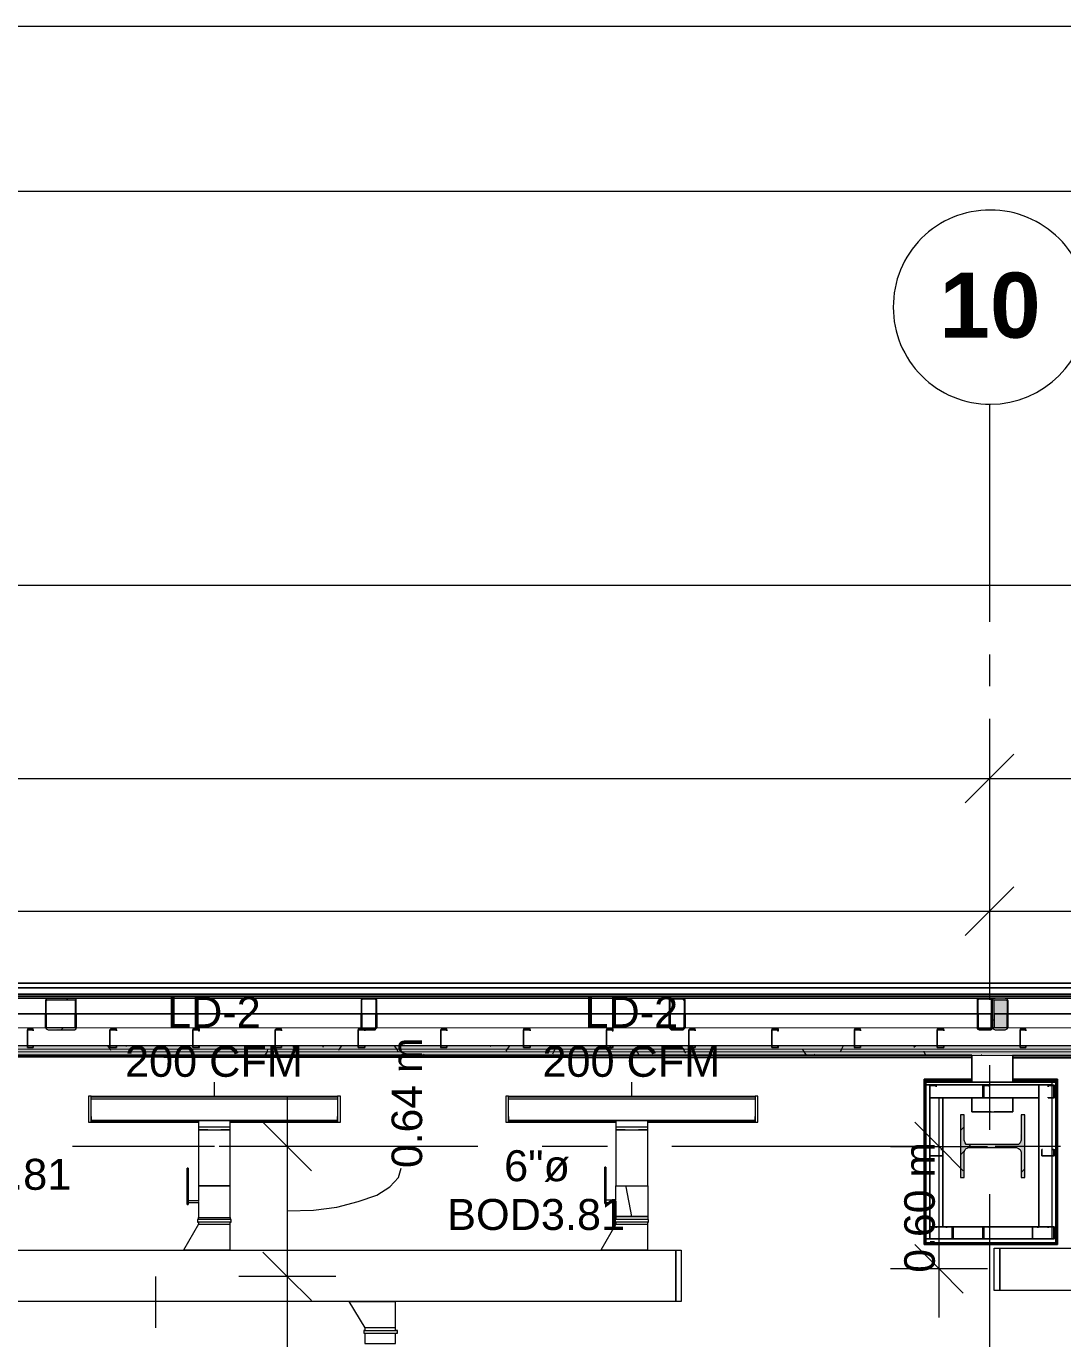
# Model space of a CAD drawing. Header units: metres. Extents: x -2 to 237, y -8 to 52.
# Drawn here: x 32.71 to 37.8, y 45.7 to 52.14 of the extents above; entities that cross this region are included whole.
import ezdxf

# ---------------------------------------------------------------- set-up
doc = ezdxf.new("R2010")
doc.units = ezdxf.units.M
doc.layers.add('HVAC - Ductos', color=5, linetype='Continuous', lineweight=0)
doc.layers.add('PDF4_Text', color=7, linetype='Continuous', lineweight=0)
doc.layers.add('PDF4_Geometry', color=7, linetype='Continuous', lineweight=0, true_color=0xaaaaaa)
doc.layers.add('PDF4_Solid Fills', color=7, linetype='Continuous', lineweight=0, true_color=0xffffff)
doc.styles.add('PDF Helvetica', font='')
doc.styles.add('PDF Helvetica Bold', font='')
doc.styles.get('PDF Helvetica').set_extended_font_data('Helvetica')
doc.styles.get('PDF Helvetica Bold').set_extended_font_data('Helvetica', bold=True)

msp = doc.modelspace()

# ---------------------------------------------------------------- hatches: boundary and pattern name
at = {"layer": 'PDF4_Solid Fills', "lineweight": 0, "transparency": 33554559}
for points in [[(32.9504, 47.2172), (32.9596, 47.2172), (32.9596, 47.3684), (32.813, 47.3684), (32.8084, 47.3592), (32.8084, 47.2263), (32.813, 47.2309), (32.8175, 47.3592), (32.955, 47.3592), (32.955, 47.2217), (32.8175, 47.2263), (32.813, 47.2263), (32.813, 47.2172), (32.8221, 47.2172), (32.9504, 47.2126)], [(37.4541, 47.2263), (37.4587, 47.2263), (37.4587, 47.2172), (37.4679, 47.2172), (37.5183, 47.2126), (37.5183, 47.2172), (37.5275, 47.2217), (37.532, 47.3631), (37.532, 47.3638), (37.5275, 47.3684), (37.4587, 47.3684), (37.4541, 47.3592)], [(4.613, 47.121), (56.1701, 47.121), (56.3746, 47.1164), (56.3763, 47.1164), (56.3763, 47.1347), (18.1105, 47.1393), (4.613, 47.1393)], [(4.613, 47.1072), (56.1701, 47.1072), (56.3759, 47.1026), (56.3763, 47.1026), (56.3763, 47.121), (4.613, 47.121)], [(56.1701, 47.0889), (56.3763, 47.0843), (56.3763, 47.1072), (4.613, 47.1072), (4.613, 47.0889)], [(37.6145, 46.4887), (37.6145, 46.7957), (37.5961, 46.7957), (37.5915, 46.6628), (37.5824, 46.6537), (37.3258, 46.6491), (37.3258, 46.6582), (37.3212, 46.6582), (37.3212, 46.6719), (37.3167, 46.6719), (37.3167, 46.7957), (37.2984, 46.7957), (37.2984, 46.4887), (37.3167, 46.4887), (37.3167, 46.617), (37.3212, 46.6307), (37.3258, 46.6353), (37.587, 46.6353), (37.5961, 46.6261), (37.5961, 46.4887)]]:
    msp.add_hatch(color=256, dxfattribs=at).paths.add_polyline_path(points)
h = msp.add_hatch(color=256, dxfattribs=at)
h.paths.add_polyline_path([(34.4303, 47.3638), (34.4303, 47.2217), (34.4348, 47.3638)])
h.paths.add_polyline_path([(34.4257, 47.3638), (34.4257, 47.3684), (34.3615, 47.3684)])
h.paths.add_polyline_path([(34.3661, 47.2172), (34.4257, 47.2126), (34.4257, 47.2172)])
h.paths.add_polyline_path([(34.3615, 47.2217), (34.3661, 47.2172), (34.3661, 47.2217)])
h.paths.add_polyline_path([(34.3615, 47.3638), (34.357, 47.3638), (34.357, 47.2217)])
h = msp.add_hatch(color=256, dxfattribs=at)
h.paths.add_polyline_path([(35.8781, 47.2172), (35.9376, 47.2126), (35.9376, 47.2172)])
h.paths.add_polyline_path([(35.8735, 47.2217), (35.8781, 47.2172), (35.8781, 47.2217)])
h.paths.add_polyline_path([(35.8735, 47.3638), (35.8689, 47.3638), (35.8689, 47.2217)])
h.paths.add_polyline_path([(35.9422, 47.2217), (35.9376, 47.2217), (35.9422, 47.2172)])
h.paths.add_polyline_path([(35.8735, 47.3684), (35.9376, 47.3638), (35.9422, 47.3592), (35.9422, 47.2217), (35.9468, 47.3638), (35.9422, 47.3684)])
h = msp.add_hatch(color=256, dxfattribs=at)
h.paths.add_polyline_path([(37.39, 47.2172), (37.445, 47.2126), (37.445, 47.2172)])
h.paths.add_polyline_path([(37.3854, 47.3638), (37.445, 47.3684), (37.3809, 47.3684), (37.3809, 47.2172), (37.39, 47.2217), (37.3854, 47.2217)])
h.paths.add_polyline_path([(37.4495, 47.2172), (37.4541, 47.3684), (37.4495, 47.3684)])
h = msp.add_hatch(color=256, dxfattribs=at)
h.paths.add_polyline_path([(34.751, 47.2172), (34.7784, 47.2126), (34.7784, 47.2172)])
h.paths.add_polyline_path([(34.751, 47.2126), (34.7464, 47.2126), (34.7464, 47.1256), (34.7464, 47.1256)])
h = msp.add_hatch(color=256, dxfattribs=at)
h.paths.add_polyline_path([(36.7806, 47.2172), (36.8081, 47.2126), (36.8081, 47.2172)])
h.paths.add_polyline_path([(36.7806, 47.2126), (36.776, 47.2126), (36.776, 47.1256), (36.776, 47.1256)])

# ---------------------------------------------------------------- linework, layer by layer
at = {"layer": 'HVAC - Ductos', "color": 252, "lineweight": 0, "true_color": 0x939598}
for points in [[(6.6289, 49.3935), (56.0876, 49.3935)], [(37.4404, 48.6833), (37.4404, 48.445), (37.4404, 48.2068)], [(37.5595, 48.5642), (37.4404, 48.445), (37.3212, 48.3259)], [(6.6289, 48.445), (16.0625, 48.445), (25.2579, 48.445), (37.4404, 48.445), (46.6541, 48.445), (56.0876, 48.445)], [(37.4404, 48.0327), (37.4404, 47.7945), (37.4404, 47.5562)], [(37.5595, 47.9136), (37.4404, 47.7945), (37.3212, 47.6753)], [(6.6289, 47.7945), (8.1775, 47.7945), (16.0625, 47.7945), (17.5745, 47.7945), (19.4071, 47.7945), (21.7666, 47.7945), (23.9658, 47.7945), (37.4404, 47.7945), (40.9637, 47.7945), (43.1582, 47.7945), (45.3574, 47.7945), (46.6541, 47.7945), (47.8727, 47.7945), (49.9986, 47.7945), (52.3582, 47.7945), (54.5528, 47.7945), (56.0876, 47.7945)]]:
    msp.add_lwpolyline(points, dxfattribs=at)
at = {"layer": 'HVAC - Ductos', "lineweight": 0}
for points in [[(33.6377, 46.8873), (33.6377, 46.956)], [(35.6856, 46.8873), (35.6856, 46.956)], [(33.0328, 46.8552), (33.0328, 46.8644), (33.0328, 46.8828), (33.0328, 46.8873), (34.2424, 46.8873), (34.2424, 46.8828), (34.2424, 46.8644), (34.2424, 46.8552)], [(34.2424, 46.8828), (33.0328, 46.8828)], [(35.0808, 46.8552), (35.0808, 46.8644), (35.0808, 46.8828), (35.0808, 46.8873), (36.2904, 46.8873), (36.2904, 46.8828), (36.2904, 46.8644), (36.2904, 46.8552)], [(36.2904, 46.8828), (35.0808, 46.8828)], [(33.0328, 46.8598), (33.0328, 46.8644), (33.0328, 46.869)], [(33.0328, 46.8232), (33.0328, 46.8323)], [(33.0328, 46.814), (33.0328, 46.8186)], [(33.995, 46.8782), (33.995, 46.003), (33.995, 39.2635), (33.995, 37.4904)], [(34.2424, 46.869), (34.2424, 46.8644), (34.2424, 46.8598)], [(34.2424, 46.8323), (34.2424, 46.8232)], [(34.2424, 46.8186), (34.2424, 46.814)], [(35.0808, 46.8598), (35.0808, 46.8644), (35.0808, 46.869)], [(35.0808, 46.8232), (35.0808, 46.8323)], [(35.0808, 46.814), (35.0808, 46.8186)], [(36.2904, 46.869), (36.2904, 46.8644), (36.2904, 46.8598)], [(36.2904, 46.8323), (36.2904, 46.8232)], [(36.2904, 46.8186), (36.2904, 46.814)], [(37.193, 45.8014), (37.193, 46.8782)], [(33.0328, 46.7728), (33.0328, 46.7774), (33.0328, 46.7866), (33.0328, 46.782), (33.0328, 46.7774)], [(33.0328, 46.782), (33.0328, 46.759), (33.0328, 46.7636), (33.5598, 46.7636)], [(33.0328, 46.759), (33.5598, 46.759)], [(33.6056, 46.7224), (33.601, 46.7224), (33.5826, 46.7224), (33.5735, 46.7224), (33.5689, 46.7224), (33.5643, 46.7224), (33.5598, 46.7224), (33.5689, 46.7224), (33.5826, 46.7224), (33.6102, 46.7224), (33.6377, 46.7224), (33.6651, 46.7224), (33.6926, 46.7224), (33.7064, 46.7224), (33.7155, 46.7224), (33.7155, 46.7361), (33.7155, 46.7682), (33.7109, 46.7682), (33.7018, 46.7682), (33.6926, 46.7682), (33.6743, 46.7682), (33.656, 46.7682), (33.6377, 46.7682), (33.6193, 46.7682), (33.601, 46.7682), (33.5826, 46.7682), (33.5735, 46.7682), (33.5643, 46.7682), (33.5598, 46.7682), (33.5598, 46.7361), (33.5598, 46.7224), (33.5598, 46.4475), (33.5643, 46.4475), (33.5735, 46.4475), (33.5826, 46.4475), (33.601, 46.4475), (33.6193, 46.4475), (33.6377, 46.4475), (33.656, 46.4475), (33.6743, 46.4475), (33.6926, 46.4475), (33.7018, 46.4475), (33.7109, 46.4475), (33.7155, 46.4475), (33.7155, 46.7224), (33.7109, 46.7224), (33.7064, 46.7224), (33.7018, 46.7224), (33.6926, 46.7224), (33.6743, 46.7224), (33.6697, 46.7224)], [(34.2424, 46.782), (34.2424, 46.759), (34.2424, 46.7636), (33.7155, 46.7636)], [(33.7155, 46.759), (34.2424, 46.759)], [(34.1141, 46.5208), (33.995, 46.6399), (33.8759, 46.759)], [(34.2424, 46.7728), (34.2424, 46.7774), (34.2424, 46.7866), (34.2424, 46.782), (34.2424, 46.7774)], [(35.0808, 46.7728), (35.0808, 46.7774), (35.0808, 46.7866), (35.0808, 46.782), (35.0808, 46.7774)], [(35.0808, 46.782), (35.0808, 46.759), (35.0808, 46.7636), (35.6078, 46.7636)], [(35.0808, 46.759), (35.6078, 46.759)], [(36.2904, 46.782), (36.2904, 46.759), (36.2904, 46.7636), (35.7635, 46.7636)], [(35.7635, 46.759), (36.2904, 46.759)], [(36.2904, 46.7728), (36.2904, 46.7774), (36.2904, 46.7866), (36.2904, 46.782), (36.2904, 46.7774)], [(37.0739, 46.759), (37.193, 46.6399), (37.3121, 46.5208)], [(33.5598, 46.7361), (33.5643, 46.7361), (33.5826, 46.7361), (33.6102, 46.7361), (33.6377, 46.7361), (33.6651, 46.7361), (33.6926, 46.7361), (33.7109, 46.7361), (33.7155, 46.7361)], [(33.6102, 46.7224), (33.6193, 46.7224), (33.6377, 46.7224), (33.656, 46.7224), (33.6651, 46.7224)], [(35.6078, 46.7361), (35.6124, 46.7361), (35.6306, 46.7361), (35.6536, 46.7361), (35.6856, 46.7361), (35.7131, 46.7361), (35.7406, 46.7361), (35.7589, 46.7361), (35.7635, 46.7361)], [(35.6536, 46.7224), (35.649, 46.7224), (35.6306, 46.7224), (35.6215, 46.7224), (35.6169, 46.7224), (35.6124, 46.7224), (35.6078, 46.7224), (35.6078, 46.4475), (35.6124, 46.4475), (35.6215, 46.4475), (35.6306, 46.4475), (35.649, 46.4475), (35.6673, 46.4475), (35.6856, 46.4475), (35.704, 46.4475), (35.7223, 46.4475), (35.7406, 46.4475), (35.7498, 46.4475), (35.7589, 46.4475), (35.7635, 46.4475), (35.7635, 46.7224), (35.7589, 46.7224), (35.7544, 46.7224), (35.7498, 46.7224), (35.7406, 46.7224), (35.7223, 46.7224), (35.7177, 46.7224)], [(35.6582, 46.7224), (35.6673, 46.7224), (35.6856, 46.7224), (35.704, 46.7224), (35.7131, 46.7224)], [(33.6377, 46.6399), (32.9412, 46.6399)], [(34.2333, 46.6399), (33.995, 46.6399), (33.7567, 46.6399)], [(36.9547, 46.6399), (37.193, 46.6399), (37.4312, 46.6399)], [(33.5094, 46.5345), (33.5048, 46.5345)], [(33.5048, 46.3696), (33.5048, 46.365), (33.5048, 46.3604), (33.5048, 46.3558), (33.5048, 46.3604), (33.5048, 46.365), (33.5048, 46.3696), (33.5048, 46.5208)], [(33.5094, 46.5208), (33.5094, 46.3696), (33.5094, 46.365), (33.5094, 46.3604), (33.5094, 46.3558), (33.5094, 46.3604), (33.5094, 46.365)], [(33.995, 46.3238), (34.1233, 46.3284), (34.2379, 46.3421), (34.3432, 46.3696), (34.4348, 46.4016), (34.499, 46.4429), (34.5402, 46.4887), (34.554, 46.5345)], [(35.5528, 46.5391), (35.5528, 46.5345), (35.5528, 46.5391)], [(35.5574, 46.5391), (35.5528, 46.5391)], [(35.5528, 46.3742), (35.5528, 46.3696), (35.5528, 46.365), (35.5528, 46.3604), (35.5528, 46.365), (35.5528, 46.3696), (35.5528, 46.3742), (35.5528, 46.5253)], [(35.5574, 46.5391), (35.5574, 46.5345), (35.5574, 46.5391)], [(35.5574, 46.5253), (35.5574, 46.3742), (35.5574, 46.3696), (35.5574, 46.365), (35.5574, 46.3604), (35.5574, 46.365), (35.5574, 46.3696)], [(33.5094, 46.3696), (33.5094, 46.365), (33.5598, 46.365), (33.5598, 46.2917), (33.5643, 46.2917), (33.5735, 46.2917), (33.5826, 46.2917), (33.601, 46.2917), (33.6193, 46.2917), (33.6377, 46.2917), (33.656, 46.2917), (33.6743, 46.2917), (33.6926, 46.2917), (33.7018, 46.2917), (33.7109, 46.2917), (33.7155, 46.2917), (33.7155, 46.2825), (33.7109, 46.2825), (33.7018, 46.2825), (33.6926, 46.2825), (33.6743, 46.2825), (33.656, 46.2825), (33.6377, 46.2825), (33.6193, 46.2825), (33.601, 46.2825), (33.5826, 46.2825), (33.5735, 46.2825), (33.5643, 46.2825), (33.5598, 46.2825), (33.5598, 46.2917), (33.5643, 46.2917), (33.5735, 46.2917), (33.5826, 46.2917), (33.601, 46.2917), (33.6193, 46.2917), (33.6377, 46.2917), (33.656, 46.2917), (33.6743, 46.2917), (33.6926, 46.2917), (33.7018, 46.2917), (33.7109, 46.2917), (33.7155, 46.2917), (33.7155, 46.4475), (33.7109, 46.4475), (33.7018, 46.4475), (33.6926, 46.4475), (33.6743, 46.4475), (33.656, 46.4475), (33.6377, 46.4475), (33.6193, 46.4475), (33.601, 46.4475), (33.5826, 46.4475), (33.5735, 46.4475), (33.5643, 46.4475), (33.5598, 46.4475), (33.5598, 46.3742), (33.5094, 46.3742)], [(35.5574, 46.3788), (35.6078, 46.3788), (35.6078, 46.4475), (35.6124, 46.4475), (35.6215, 46.4475), (35.6306, 46.4475), (35.649, 46.4475), (35.6673, 46.4475), (35.6856, 46.4475), (35.704, 46.4475), (35.7223, 46.4475), (35.7406, 46.4475), (35.7498, 46.4475), (35.7589, 46.4475), (35.7635, 46.4475), (35.7635, 46.2963), (35.7589, 46.2963), (35.7498, 46.2963), (35.7406, 46.2963), (35.7223, 46.2963), (35.704, 46.2963), (35.6856, 46.2963), (35.6673, 46.2963), (35.649, 46.2963), (35.6306, 46.2963), (35.6215, 46.2963), (35.6124, 46.2963), (35.6078, 46.2963), (35.6124, 46.2963), (35.6215, 46.2963), (35.6306, 46.2963), (35.649, 46.2963), (35.6673, 46.2963), (35.6856, 46.2963), (35.704, 46.2963), (35.7223, 46.2963), (35.7406, 46.2963), (35.7498, 46.2963), (35.7589, 46.2963), (35.7635, 46.2963), (35.7635, 46.2825), (35.7681, 46.2825), (35.7635, 46.2825), (35.7589, 46.2825), (35.7452, 46.2825), (35.7269, 46.2825), (35.7086, 46.2825), (35.6856, 46.2825), (35.6627, 46.2825), (35.6444, 46.2825), (35.626, 46.2825), (35.6124, 46.2825), (35.6078, 46.2825), (35.6032, 46.2825), (35.6032, 46.2688), (35.6078, 46.2688)], [(35.6856, 46.2963), (35.6582, 46.4429)], [(33.5598, 46.3696), (33.5598, 46.365)], [(35.5574, 46.3742), (35.5574, 46.3696), (35.5574, 46.365), (35.6078, 46.365), (35.6078, 46.2963), (35.6078, 46.2825), (35.6032, 46.2825)], [(35.6078, 46.3742), (35.6078, 46.3696), (35.6078, 46.365)], [(33.5048, 46.3558), (33.5094, 46.3558)], [(35.5528, 46.3604), (35.5574, 46.3604)], [(33.5598, 46.2596), (33.4864, 46.1313), (33.491, 46.1313), (33.5094, 46.1313), (33.5323, 46.1313), (33.5598, 46.1313), (33.6377, 46.1313), (33.6651, 46.1313), (33.6926, 46.1313), (33.7064, 46.1313), (33.7155, 46.1313), (33.7155, 46.2596)], [(33.7155, 46.2825), (33.7201, 46.2825), (33.7155, 46.2825), (33.7109, 46.2825), (33.6972, 46.2825), (33.6789, 46.2825), (33.6605, 46.2825), (33.6377, 46.2825), (33.6147, 46.2825), (33.5964, 46.2825), (33.578, 46.2825), (33.5643, 46.2825), (33.5598, 46.2825), (33.5552, 46.2825), (33.5552, 46.2688), (33.5598, 46.2688)], [(33.5598, 46.2825), (33.5552, 46.2825)], [(33.7155, 46.2688), (33.7201, 46.2688), (33.7155, 46.2688), (33.7109, 46.2688), (33.6972, 46.2688), (33.6789, 46.2688), (33.6605, 46.2688), (33.6377, 46.2688), (33.6147, 46.2688), (33.5964, 46.2688), (33.578, 46.2688), (33.5643, 46.2688), (33.5598, 46.2688), (33.5552, 46.2688)], [(33.5735, 46.2688), (33.5643, 46.2688), (33.5598, 46.2688), (33.5598, 46.2596), (33.5643, 46.2596), (33.5735, 46.2596), (33.5826, 46.2596), (33.601, 46.2596), (33.6193, 46.2596), (33.6377, 46.2596), (33.656, 46.2596), (33.6743, 46.2596), (33.6926, 46.2596), (33.7018, 46.2596), (33.7109, 46.2596), (33.7155, 46.2596), (33.7155, 46.2688), (33.7109, 46.2688), (33.7018, 46.2688)], [(33.5826, 46.2688), (33.578, 46.2688)], [(33.6789, 46.2688), (33.6743, 46.2688), (33.656, 46.2688), (33.6377, 46.2688), (33.6193, 46.2688), (33.601, 46.2688), (33.5964, 46.2688)], [(33.6056, 46.2596), (33.6102, 46.2596)], [(33.6651, 46.2596), (33.6697, 46.2596)], [(33.6972, 46.2688), (33.6926, 46.2688)], [(33.7201, 46.2688), (33.7201, 46.2825)], [(35.6078, 46.2596), (35.5344, 46.1313), (35.539, 46.1313), (35.5574, 46.1313), (35.5802, 46.1313), (35.6078, 46.1313), (35.6856, 46.1313), (35.7131, 46.1313), (35.7406, 46.1313), (35.7544, 46.1313), (35.7635, 46.1313), (35.7635, 46.2596)], [(35.7635, 46.2688), (35.7681, 46.2688), (35.7635, 46.2688), (35.7589, 46.2688), (35.7452, 46.2688), (35.7269, 46.2688), (35.7086, 46.2688), (35.6856, 46.2688), (35.6627, 46.2688), (35.6444, 46.2688), (35.626, 46.2688), (35.6124, 46.2688), (35.6078, 46.2688), (35.6032, 46.2688)], [(35.6215, 46.2825), (35.6124, 46.2825), (35.6078, 46.2825)], [(35.6215, 46.2688), (35.6124, 46.2688), (35.6078, 46.2688), (35.6078, 46.2596), (35.6124, 46.2596), (35.6215, 46.2596), (35.6306, 46.2596), (35.649, 46.2596), (35.6673, 46.2596), (35.6856, 46.2596), (35.704, 46.2596), (35.7223, 46.2596), (35.7406, 46.2596), (35.7498, 46.2596), (35.7589, 46.2596), (35.7635, 46.2596), (35.7635, 46.2688), (35.7589, 46.2688), (35.7498, 46.2688)], [(35.6306, 46.2825), (35.626, 46.2825)], [(35.6306, 46.2688), (35.626, 46.2688)], [(35.7269, 46.2825), (35.7223, 46.2825), (35.704, 46.2825), (35.6856, 46.2825), (35.6673, 46.2825), (35.649, 46.2825), (35.6444, 46.2825)], [(35.7269, 46.2688), (35.7223, 46.2688), (35.704, 46.2688), (35.6856, 46.2688), (35.6673, 46.2688), (35.649, 46.2688), (35.6444, 46.2688)], [(35.6536, 46.2596), (35.6582, 46.2596)], [(35.7131, 46.2596), (35.7177, 46.2596)], [(35.7452, 46.2825), (35.7406, 46.2825)], [(35.7452, 46.2688), (35.7406, 46.2688)], [(35.7635, 46.2825), (35.7589, 46.2825), (35.7498, 46.2825)], [(35.7681, 46.2688), (35.7681, 46.2825)], [(33.7155, 46.1313), (33.7064, 46.1313), (33.6926, 46.1313), (33.6651, 46.1313), (33.6377, 46.1313), (33.5598, 46.1313), (33.5323, 46.1313), (33.5094, 46.1313), (33.491, 46.1313), (33.4864, 46.1313)], [(34.1141, 45.8839), (33.995, 46.003), (33.8759, 46.1221)], [(35.7635, 46.1313), (35.7544, 46.1313), (35.7406, 46.1313), (35.7131, 46.1313), (35.6856, 46.1313), (35.6078, 46.1313), (35.5802, 46.1313), (35.5574, 46.1313), (35.539, 46.1313), (35.5344, 46.1313)], [(37.0739, 46.1588), (37.193, 46.0397), (37.3121, 45.9206)], [(33.349, 46.003), (33.349, 45.751)], [(34.2333, 46.003), (33.995, 46.003), (33.7567, 46.003)], [(37.4312, 46.0397), (37.193, 46.0397), (36.9547, 46.0397)], [(34.5265, 45.751), (34.5265, 45.8794), (34.5219, 45.8794), (34.5036, 45.8794), (34.4807, 45.8794), (34.4532, 45.8794), (34.3753, 45.8794), (34.3478, 45.8794), (34.3203, 45.8794), (34.3065, 45.8794), (34.2974, 45.8794), (34.3753, 45.751)], [(34.2974, 45.8794), (34.3065, 45.8794), (34.3203, 45.8794), (34.3478, 45.8794), (34.3753, 45.8794), (34.4532, 45.8794), (34.4807, 45.8794), (34.5036, 45.8794), (34.5219, 45.8794), (34.5265, 45.8794)], [(34.3753, 45.7373), (34.3707, 45.7373), (34.3799, 45.7373), (34.3936, 45.7373), (34.4119, 45.7373), (34.4303, 45.7373), (34.4532, 45.7373), (34.4715, 45.7373), (34.4944, 45.7373), (34.5082, 45.7373), (34.5219, 45.7373), (34.531, 45.7373), (34.5356, 45.7373), (34.531, 45.7373), (34.5265, 45.7373), (34.5265, 45.751), (34.5173, 45.751), (34.5036, 45.751), (34.4898, 45.751), (34.4715, 45.751), (34.4532, 45.751), (34.4303, 45.751), (34.4119, 45.751), (34.3982, 45.751), (34.3845, 45.751), (34.3799, 45.751), (34.3753, 45.751), (34.3753, 45.7373), (34.3799, 45.7373), (34.3845, 45.7373)], [(34.3707, 45.7373), (34.3707, 45.7236), (34.3799, 45.7236), (34.3936, 45.7236), (34.4119, 45.7236), (34.4303, 45.7236), (34.4532, 45.7236), (34.4715, 45.7236), (34.4944, 45.7236), (34.5082, 45.7236), (34.5219, 45.7236), (34.531, 45.7236), (34.5356, 45.7236), (34.531, 45.7236)], [(34.3753, 45.7236), (34.3753, 45.6732), (34.3799, 45.6732), (34.3845, 45.6732), (34.3982, 45.6732), (34.4119, 45.6732), (34.4303, 45.6732), (34.4532, 45.6732), (34.4715, 45.6732), (34.4898, 45.6732), (34.5036, 45.6732), (34.5173, 45.6732), (34.5265, 45.6732), (34.5265, 45.7236)], [(34.3936, 45.7373), (34.3982, 45.7373)], [(34.4119, 45.7373), (34.4303, 45.7373), (34.4532, 45.7373), (34.4715, 45.7373), (34.4898, 45.7373), (34.4944, 45.7373)], [(34.4257, 45.751), (34.4211, 45.751)], [(34.4852, 45.751), (34.4807, 45.751), (34.4761, 45.751)], [(34.5036, 45.7373), (34.5082, 45.7373)], [(34.5173, 45.7373), (34.5219, 45.7373)], [(34.5356, 45.7236), (34.5356, 45.7373)]]:
    msp.add_lwpolyline(points, dxfattribs=at)
for points in [[(33.0191, 46.8873), (33.0191, 46.759), (33.0328, 46.759), (33.0328, 46.8873)], [(34.2561, 46.8873), (34.2424, 46.8873), (34.2424, 46.759), (34.2561, 46.759)], [(35.0671, 46.8873), (35.0671, 46.759), (35.0808, 46.759), (35.0808, 46.8873)], [(36.3042, 46.8873), (36.2904, 46.8873), (36.2904, 46.759), (36.3042, 46.759)], [(33.0328, 46.8736), (34.2424, 46.8736), (34.2424, 46.7682), (33.0328, 46.7682)], [(35.0808, 46.8736), (36.2904, 46.8736), (36.2904, 46.7682), (35.0808, 46.7682)], [(34.2424, 46.7682), (33.0328, 46.7682)], [(36.2904, 46.7682), (35.0808, 46.7682)], [(35.6078, 46.7361), (35.6078, 46.7224), (35.6169, 46.7224), (35.6306, 46.7224), (35.6582, 46.7224), (35.6856, 46.7224), (35.7131, 46.7224), (35.7406, 46.7224), (35.7544, 46.7224), (35.7635, 46.7224), (35.7635, 46.7361), (35.7635, 46.7682), (35.7589, 46.7682), (35.7498, 46.7682), (35.7406, 46.7682), (35.7223, 46.7682), (35.704, 46.7682), (35.6856, 46.7682), (35.6673, 46.7682), (35.649, 46.7682), (35.6306, 46.7682), (35.6215, 46.7682), (35.6124, 46.7682), (35.6078, 46.7682)], [(33.5048, 46.5208), (33.5048, 46.5253), (33.5048, 46.5299), (33.5048, 46.5345), (33.5048, 46.5299), (33.5048, 46.5253)], [(33.5094, 46.5208), (33.5094, 46.5253), (33.5094, 46.5299), (33.5094, 46.5345), (33.5094, 46.5299), (33.5094, 46.5253)], [(35.5528, 46.5253), (35.5528, 46.5299), (35.5528, 46.5345), (35.5528, 46.5391), (35.5528, 46.5345), (35.5528, 46.5299)], [(35.5574, 46.5253), (35.5574, 46.5299), (35.5574, 46.5345), (35.5574, 46.5391), (35.5574, 46.5345), (35.5574, 46.5299)], [(35.9009, 45.8794), (32.1944, 45.8794), (32.1944, 46.1313), (35.9009, 46.1313)], [(35.9009, 45.8794), (35.9009, 46.1313), (35.9285, 46.1313), (35.9285, 45.8794)], [(37.4908, 46.1405), (37.4908, 45.9343), (37.4633, 45.9343), (37.4633, 46.1405)], [(37.4908, 46.1405), (40.0702, 46.1405), (40.0702, 45.9343), (37.4908, 45.9343)]]:
    msp.add_lwpolyline(points, close=True, dxfattribs=at)
at = {"layer": 'PDF4_Geometry', "color": 7, "lineweight": 9}
msp.add_lwpolyline([(87.8798, 52.1364), (87.8798, -7.8416), (-2.0899, -7.8416), (-2.0899, 52.1364)], close=True, dxfattribs=at)
msp.add_lwpolyline([(87.4029, 51.3255), (-0.9903, 51.3255), (-0.9903, -7.1774), (87.4029, -7.1774)], dxfattribs=at)
at = {"layer": 'PDF4_Geometry', "lineweight": 0}
msp.add_lwpolyline([(37.445, 51.2345, 0.418269), (36.9685, 50.758, 0.414683), (37.445, 50.2815, 0.411037), (37.9215, 50.758, 0.414632)], format="xyb", close=True, dxfattribs=at)
for points in [[(37.4404, 50.2769), (37.4404, 49.8004)], [(37.4404, 49.6447), (37.4404, 49.4843)], [(37.4404, 48.2618), (37.4404, 47.3592)], [(38.989, 47.4417), (37.4541, 47.4417), (35.9285, 47.4417), (34.4073, 47.4417), (32.8817, 47.4417), (31.356, 47.4417), (29.8303, 47.4417), (28.3093, 47.4417), (29.8303, 47.4417), (31.356, 47.4417), (32.8817, 47.4417), (34.4073, 47.4417), (35.9285, 47.4417), (37.4541, 47.4417), (38.989, 47.4417)], [(32.9183, 47.4417), (32.845, 47.4417)], [(34.444, 47.4417), (34.3661, 47.4417)], [(35.9697, 47.4417), (35.8918, 47.4417)], [(37.4908, 47.4417), (37.4175, 47.4417)], [(31.3285, 47.3684), (29.8303, 47.3684), (31.356, 47.3684), (32.8817, 47.3684), (31.388, 47.3684)], [(32.9138, 47.3592), (32.9183, 47.3684)], [(34.3661, 47.2126), (34.4257, 47.2126), (34.4303, 47.2172), (34.4348, 47.2217), (34.4348, 47.3592), (34.4303, 47.3638), (34.4257, 47.3684), (34.3661, 47.3684), (34.3615, 47.3638), (34.357, 47.3592), (34.357, 47.2217), (34.3615, 47.2172), (34.3661, 47.2172)], [(34.4211, 47.3638), (34.4257, 47.3638)], [(37.39, 47.3684), (35.9285, 47.3684), (37.4541, 47.3684), (37.445, 47.3684)], [(35.9331, 47.3638), (35.9331, 47.3684)], [(37.4404, 47.3638), (37.445, 47.3684)], [(38.9569, 47.3684), (37.5183, 47.3684), (38.989, 47.3684), (40.5192, 47.3684), (41.9854, 47.3684), (40.5513, 47.3684)], [(37.5275, 47.3272), (37.5321, 47.3318)], [(32.8084, 47.2263), (32.8084, 47.2905)], [(32.813, 47.2905), (32.813, 47.2263)], [(32.955, 47.2263), (32.955, 47.2905)], [(32.955, 47.2813), (32.9596, 47.2859)], [(32.9596, 47.2905), (32.9596, 47.2263)], [(34.357, 47.2997), (34.3615, 47.2997)], [(34.357, 47.2263), (34.357, 47.2905)], [(34.3615, 47.2905), (34.3615, 47.2263)], [(34.4303, 47.2263), (34.4303, 47.2905)], [(34.4348, 47.2905), (34.4348, 47.2263)], [(35.8689, 47.2997), (35.8735, 47.3042)], [(35.8689, 47.2263), (35.8689, 47.2905)], [(35.8735, 47.2905), (35.8735, 47.2263)], [(35.9422, 47.2263), (35.9422, 47.2905)], [(35.9468, 47.2905), (35.9468, 47.2263)], [(37.3809, 47.3042), (37.3854, 47.3088)], [(37.3809, 47.2905), (37.3809, 47.2263)], [(37.3854, 47.2905), (37.3854, 47.2263)], [(37.4495, 47.2263), (37.4495, 47.2905)], [(37.4633, 47.2905), (37.4633, 47.2263)], [(37.5275, 47.2263), (37.5275, 47.2905)], [(37.5321, 47.2263), (37.5321, 47.2905)], [(4.613, 47.2263), (56.3763, 47.2217)], [(32.8084, 47.2584), (32.813, 47.263)], [(32.8862, 47.2126), (32.8954, 47.2217)], [(34.3982, 47.2126), (34.4027, 47.2172)], [(34.4303, 47.2493), (34.4348, 47.2538)], [(35.9055, 47.2126), (35.9101, 47.2172)], [(35.9422, 47.2493), (35.9468, 47.2538)], [(37.4129, 47.2126), (37.4175, 47.2172)], [(37.4495, 47.2538), (37.4541, 47.2584), (37.4633, 47.263)], [(4.613, 47.121), (56.3763, 47.1164)], [(4.613, 47.1072), (56.3763, 47.1026)], [(56.3763, 47.0843), (4.613, 47.0889)], [(31.4064, 46.5162), (31.4064, 47.0889), (37.3533, 47.0843), (31.4064, 47.0843), (37.3533, 47.0843), (31.4064, 47.0889), (37.3533, 47.0889), (31.4064, 47.0889), (37.3533, 47.0889), (31.4064, 47.0889), (37.3533, 47.0889), (31.4064, 47.0889)], [(34.7464, 47.1347), (34.3432, 47.1347), (33.9354, 47.1347), (33.5323, 47.1347), (33.1245, 47.1347), (32.7213, 47.1347), (32.3136, 47.1347), (31.9104, 47.1347)], [(36.776, 47.1347), (36.3729, 47.1347), (35.9651, 47.1347), (35.562, 47.1347), (35.1542, 47.1347), (34.751, 47.1347)], [(39.6167, 47.1347), (39.2135, 47.1347), (38.8057, 47.1347), (38.4025, 47.1347), (37.9948, 47.1347), (37.5915, 47.1347), (37.1838, 47.1347), (36.7806, 47.1347)], [(46.5487, 47.0843), (37.5549, 47.0889)], [(37.5549, 47.0889), (46.5487, 47.0843)], [(46.5487, 47.0843), (37.5549, 47.0889)], [(37.5549, 47.0889), (46.5487, 47.0843)], [(37.5549, 47.0843), (46.5487, 47.0843)], [(46.5487, 47.0843), (37.5549, 47.0843)], [(37.4404, 47.0385), (37.4404, 46.7224)], [(37.3533, 46.9698), (37.1197, 46.9698)], [(37.1288, 46.956), (37.1288, 46.9606), (37.1243, 46.9652), (37.1197, 46.9652), (37.1197, 46.9698)], [(37.3533, 46.9698), (37.1197, 46.9698)], [(37.1288, 46.956), (37.1288, 46.9606), (37.1243, 46.9652), (37.1197, 46.9652), (37.1197, 46.9698)], [(37.1288, 46.956), (37.3533, 46.956)], [(37.3533, 46.956), (37.1288, 46.956)], [(37.1288, 46.956), (37.1288, 46.8782)], [(37.1288, 46.168), (37.1288, 46.956)], [(37.1288, 46.956), (37.1288, 46.168)], [(37.1288, 46.168), (37.1288, 46.956)], [(37.1288, 46.956), (37.1288, 46.168), (37.1288, 46.956)], [(37.1288, 46.956), (37.3533, 46.956)], [(37.3533, 46.956), (37.1288, 46.956)], [(37.7657, 46.956), (37.1288, 46.956), (37.7657, 46.956)], [(37.7657, 46.168), (37.7657, 46.956), (37.7657, 46.168)], [(37.1288, 46.2459), (37.1288, 46.8782)], [(37.3533, 46.8782), (37.3533, 46.8094), (37.3533, 46.8782)], [(37.4358, 46.8094), (37.4404, 46.8094), (37.445, 46.8094), (37.4495, 46.8094), (37.445, 46.8094), (37.4404, 46.8094), (37.4358, 46.8094), (37.3533, 46.8094), (37.5549, 46.8094), (37.4771, 46.8094), (37.4725, 46.8094), (37.4679, 46.8094), (37.4633, 46.8094), (37.4679, 46.8094), (37.4725, 46.8094), (37.4771, 46.8094)], [(37.2984, 46.7178), (37.3167, 46.7361)], [(33.3444, 46.6399), (33.0237, 46.6399)], [(34.9297, 46.6399), (33.6605, 46.6399)], [(35.5665, 46.6399), (35.2458, 46.6399)], [(37.1517, 46.6399), (35.8827, 46.6399)], [(37.335, 46.6353), (37.3488, 46.6491)], [(37.7886, 46.6399), (37.4679, 46.6399)], [(37.2984, 46.5987), (37.3167, 46.617)], [(37.5961, 46.5117), (37.6145, 46.5299)], [(37.4404, 46.4062), (37.4404, 45.1372)], [(37.1288, 46.2459), (37.1288, 46.168)], [(37.1288, 46.168), (37.7657, 46.168), (37.1288, 46.168)]]:
    msp.add_lwpolyline(points, dxfattribs=at)
at = {"layer": 'PDF4_Geometry', "color": 252, "lineweight": 0, "true_color": 0x939598}
for points in [[(37.4404, 49.8471), (37.4404, 49.2148)], [(37.4404, 49.0544), (37.4404, 48.8986)], [(37.4404, 48.7383), (37.4404, 48.2618)]]:
    msp.add_lwpolyline(points, dxfattribs=at)
at = {"layer": 'PDF4_Geometry', "lineweight": 0}
for points in [[(32.8817, 47.4188), (31.356, 47.4188)], [(34.4073, 47.4188), (32.8817, 47.4188)], [(35.9285, 47.4188), (34.4073, 47.4188)], [(37.4541, 47.4188), (35.9285, 47.4188)], [(38.989, 47.4188), (37.4541, 47.4188)], [(32.8817, 47.3867), (31.356, 47.3867)], [(32.8817, 47.3775), (31.356, 47.3775)], [(32.8084, 47.2263), (32.813, 47.2172), (32.8221, 47.2126), (32.9504, 47.2126), (32.9596, 47.2172), (32.9596, 47.2263), (32.9596, 47.3546), (32.9596, 47.3638), (32.9504, 47.3684), (32.8221, 47.3684), (32.813, 47.3638), (32.8084, 47.3546)], [(32.9504, 47.2217), (32.8221, 47.2217), (32.8175, 47.2217), (32.813, 47.2263), (32.813, 47.3546), (32.8175, 47.3592), (32.8221, 47.3592), (32.9504, 47.3592), (32.955, 47.3592), (32.955, 47.3546), (32.955, 47.2263), (32.955, 47.2217)], [(34.4073, 47.3867), (32.8817, 47.3867)], [(34.4073, 47.3775), (32.8817, 47.3775)], [(34.4073, 47.3684), (32.8817, 47.3684)], [(34.4257, 47.2172), (34.3661, 47.2172), (34.3615, 47.2217), (34.3615, 47.3592), (34.3661, 47.3638), (34.4257, 47.3638), (34.4303, 47.3592), (34.4303, 47.2217)], [(35.9285, 47.3867), (34.4073, 47.3867)], [(35.9285, 47.3775), (34.4073, 47.3775)], [(35.9285, 47.3684), (34.4073, 47.3684)], [(35.8689, 47.2217), (35.8735, 47.2172), (35.8781, 47.2126), (35.9376, 47.2126), (35.9422, 47.2172), (35.9468, 47.2217), (35.9468, 47.3592), (35.9422, 47.3638), (35.9376, 47.3684), (35.8781, 47.3684), (35.8735, 47.3638), (35.8689, 47.3592)], [(35.9376, 47.2172), (35.8781, 47.2172), (35.8735, 47.2217), (35.8735, 47.3592), (35.8781, 47.3638), (35.9376, 47.3638), (35.9376, 47.3592), (35.9422, 47.3592), (35.9422, 47.2217), (35.9376, 47.2217)], [(37.4541, 47.3867), (35.9285, 47.3867)], [(37.4541, 47.3775), (35.9285, 47.3775)], [(37.445, 47.3684), (37.39, 47.3684), (37.3809, 47.3638), (37.3809, 47.3592), (37.3809, 47.2217), (37.3809, 47.2172), (37.39, 47.2126), (37.445, 47.2126), (37.4541, 47.2172), (37.4541, 47.2217), (37.4541, 47.3592), (37.4541, 47.3638)], [(37.3854, 47.3592), (37.39, 47.3638), (37.445, 47.3638), (37.4495, 47.3592), (37.4495, 47.2217), (37.445, 47.2172), (37.39, 47.2172), (37.3854, 47.2217)], [(38.989, 47.3867), (37.4541, 47.3867)], [(38.989, 47.3775), (37.4541, 47.3775)], [(37.4679, 47.2126), (37.5183, 47.2126), (37.5275, 47.2172), (37.5321, 47.2263), (37.5321, 47.3546), (37.5275, 47.3638), (37.5183, 47.3684), (37.4679, 47.3684), (37.4587, 47.3638), (37.4541, 47.3546), (37.4541, 47.2263), (37.4587, 47.2172)], [(37.4679, 47.3684), (37.4541, 47.3684)], [(37.5275, 47.2263), (37.5229, 47.2217), (37.5183, 47.2217), (37.4679, 47.2217), (37.4633, 47.2217), (37.4633, 47.2263), (37.4633, 47.3546), (37.4633, 47.3592), (37.4679, 47.3592), (37.5183, 47.3592), (37.5229, 47.3592), (37.5275, 47.3546)], [(31.3972, 47.2905), (32.8084, 47.2905)], [(32.813, 47.2905), (32.8817, 47.2905), (32.955, 47.2905), (32.8817, 47.2905)], [(32.9596, 47.2905), (34.357, 47.2905)], [(34.4073, 47.2905), (34.4303, 47.2905), (34.4073, 47.2905), (34.3615, 47.2905)], [(34.4348, 47.2905), (35.8689, 47.2905)], [(35.9285, 47.2905), (35.9422, 47.2905), (35.9285, 47.2905), (35.8735, 47.2905)], [(35.9468, 47.2905), (37.3809, 47.2905)], [(37.3854, 47.2905), (37.4495, 47.2905)], [(37.4633, 47.2905), (37.5275, 47.2905)], [(38.989, 47.2905), (39.0211, 47.2905), (38.989, 47.2905), (38.9523, 47.2905), (37.5321, 47.2905), (38.9523, 47.2905)], [(32.7488, 47.2172), (32.7213, 47.2172), (32.7213, 47.2126), (32.7213, 47.1255), (32.7488, 47.1255), (32.7488, 47.1301), (32.7488, 47.1255), (32.7213, 47.1255), (32.7213, 47.2126), (32.7488, 47.2126), (32.7488, 47.208)], [(33.1566, 47.2172), (33.1291, 47.2172), (33.1245, 47.2126), (33.1245, 47.1255), (33.1291, 47.1255), (33.1566, 47.1255), (33.1566, 47.1301), (33.1566, 47.1255), (33.1291, 47.1255), (33.1245, 47.1255), (33.1245, 47.2126), (33.1291, 47.2126), (33.1566, 47.2126), (33.1566, 47.208)], [(33.5643, 47.2172), (33.5323, 47.2172), (33.5323, 47.2126), (33.5323, 47.1255), (33.5643, 47.1255), (33.5643, 47.1301), (33.5598, 47.1301), (33.5598, 47.1255), (33.5323, 47.1255), (33.5323, 47.2126), (33.5598, 47.2126), (33.5598, 47.208), (33.5643, 47.208)], [(33.9675, 47.2172), (33.94, 47.2172), (33.9354, 47.2126), (33.9354, 47.1255), (33.94, 47.1255), (33.9675, 47.1255), (33.9675, 47.1301), (33.9675, 47.1255), (33.94, 47.1255), (33.9354, 47.1255), (33.9354, 47.2126), (33.94, 47.2126), (33.9675, 47.2126), (33.9675, 47.208)], [(34.3753, 47.2172), (34.3432, 47.2172), (34.3432, 47.2126), (34.3432, 47.1255), (34.3753, 47.1255), (34.3753, 47.1301), (34.3753, 47.1255), (34.3432, 47.1255), (34.3432, 47.2126), (34.3753, 47.2126), (34.3753, 47.208)], [(34.7785, 47.2172), (34.751, 47.2172), (34.751, 47.2126), (34.7464, 47.2126), (34.7464, 47.1255), (34.751, 47.1255), (34.7785, 47.1255), (34.7785, 47.1301), (34.7785, 47.1255), (34.751, 47.1255), (34.751, 47.2126), (34.7785, 47.2126), (34.7785, 47.208)], [(35.1862, 47.2172), (35.1542, 47.2172), (35.1542, 47.2126), (35.1542, 47.1255), (35.1862, 47.1255), (35.1862, 47.1301), (35.1862, 47.1255), (35.1542, 47.1255), (35.1542, 47.2126), (35.1862, 47.2126), (35.1862, 47.208)], [(35.594, 47.2172), (35.562, 47.2172), (35.562, 47.2126), (35.562, 47.1255), (35.594, 47.1255), (35.594, 47.1301), (35.5894, 47.1301), (35.5894, 47.1255), (35.562, 47.1255), (35.562, 47.2126), (35.5894, 47.2126), (35.5894, 47.208), (35.594, 47.208)], [(35.9972, 47.2172), (35.9697, 47.2172), (35.9651, 47.2126), (35.9651, 47.1255), (35.9697, 47.1255), (35.9972, 47.1255), (35.9972, 47.1301), (35.9972, 47.1255), (35.9697, 47.1255), (35.9651, 47.1255), (35.9651, 47.2126), (35.9697, 47.2126), (35.9972, 47.2126), (35.9972, 47.208)], [(36.4049, 47.2172), (36.3729, 47.2172), (36.3729, 47.2126), (36.3729, 47.1255), (36.4049, 47.1255), (36.4049, 47.1301), (36.4003, 47.1301), (36.4003, 47.1255), (36.3729, 47.1255), (36.3729, 47.2126), (36.4003, 47.2126), (36.4003, 47.208), (36.4049, 47.208)], [(36.8081, 47.2172), (36.7806, 47.2172), (36.776, 47.2126), (36.776, 47.1255), (36.7806, 47.1255), (36.8081, 47.1255), (36.8081, 47.1301), (36.8081, 47.1255), (36.7806, 47.1255), (36.7806, 47.2126), (36.8081, 47.2126), (36.8081, 47.208)], [(37.2159, 47.2172), (37.1838, 47.2172), (37.1838, 47.2126), (37.1838, 47.1255), (37.2159, 47.1255), (37.2159, 47.1301), (37.2159, 47.1255), (37.1838, 47.1255), (37.1838, 47.2126), (37.2159, 47.2126), (37.2159, 47.208)], [(37.6191, 47.2172), (37.5915, 47.2172), (37.5915, 47.2126), (37.5915, 47.1255), (37.6191, 47.1255), (37.6191, 47.1301), (37.6191, 47.1255), (37.5915, 47.1255), (37.5915, 47.2126), (37.6191, 47.2126), (37.6191, 47.208)], [(31.4064, 47.0797), (37.3533, 47.0751)], [(31.4064, 47.0797), (37.3533, 47.0751)], [(37.3533, 47.0889), (37.3533, 46.956)], [(37.5549, 47.0889), (37.5549, 46.956)], [(37.5549, 47.0843), (46.5487, 47.0843), (37.5549, 47.0889), (46.5487, 47.0843)], [(37.5549, 47.0751), (46.5487, 47.0751)], [(37.5549, 47.0751), (46.5487, 47.0751)], [(37.7474, 46.956), (37.7657, 46.956), (37.7657, 46.1863), (37.7474, 46.1863), (37.7474, 46.956), (37.1288, 46.956), (37.1288, 46.9606), (37.1243, 46.9652), (37.1197, 46.9652), (37.3533, 46.9652), (37.1197, 46.9652), (37.1197, 46.1588), (37.1243, 46.1588), (37.1288, 46.1634), (37.1288, 46.168), (37.1288, 46.9606), (37.1288, 46.1634), (37.1288, 46.9606), (37.1288, 46.168), (37.1288, 46.1634), (37.1243, 46.1588), (37.1197, 46.1588), (37.1197, 46.9698), (37.1197, 46.1588), (37.7748, 46.1588), (37.1197, 46.1588), (37.1243, 46.1588), (37.1288, 46.1634), (37.7657, 46.1634), (37.7657, 46.9606), (37.7657, 46.168), (37.1288, 46.168), (37.1288, 46.956), (37.1288, 46.9423), (37.1288, 46.1863), (37.1471, 46.1863), (37.1471, 46.9423), (37.1288, 46.9423), (37.7474, 46.9423)], [(37.7657, 46.168), (37.1288, 46.168), (37.7657, 46.168), (37.7657, 46.1863), (37.1288, 46.1863), (37.1288, 46.168), (37.7657, 46.168), (37.7657, 46.9606), (37.5549, 46.9606), (37.7657, 46.9606), (37.5549, 46.9606), (37.7657, 46.9606), (37.7657, 46.1634), (37.7702, 46.1588), (37.7657, 46.1634), (37.1288, 46.1634), (37.1243, 46.1588), (37.1197, 46.1588), (37.7748, 46.1588), (37.7748, 46.9652), (37.5549, 46.9652), (37.7748, 46.9652), (37.7748, 46.1588), (37.1197, 46.1588), (37.1197, 46.9652), (37.1243, 46.9652), (37.1288, 46.9606), (37.1288, 46.956), (37.6832, 46.956), (37.7657, 46.956), (37.7657, 46.2459), (37.7657, 46.168), (37.7657, 46.1634), (37.7702, 46.1588), (37.7748, 46.1588), (37.7702, 46.1588), (37.7657, 46.1634)], [(37.7657, 46.168), (37.1288, 46.168), (37.7657, 46.168), (37.7657, 46.956), (37.7657, 46.9606), (37.7702, 46.9652), (37.7748, 46.9652), (37.7748, 46.9698), (37.7748, 46.1588), (37.7748, 46.9698), (37.7748, 46.9652), (37.7702, 46.9652), (37.7657, 46.9606), (37.7657, 46.956), (37.7657, 46.168), (37.7657, 46.956), (37.5549, 46.956), (37.7657, 46.956), (37.7657, 46.9606), (37.7702, 46.9652), (37.7657, 46.9606), (37.7657, 46.956), (37.5549, 46.956), (37.7657, 46.956)], [(37.3533, 46.9606), (37.1288, 46.9606)], [(37.3533, 46.9606), (37.1288, 46.9606)], [(37.5549, 46.9698), (37.7748, 46.9698)], [(37.1471, 46.8782), (37.1471, 46.9377), (37.1471, 46.9423), (37.1792, 46.9423), (37.1792, 46.9331), (37.1792, 46.9377), (37.1471, 46.9377), (37.1471, 46.8782), (37.1792, 46.8782)], [(37.2113, 46.8782), (37.6832, 46.8782), (37.6832, 46.9423), (37.1471, 46.9423), (37.1471, 46.8782)], [(37.1792, 46.8828), (37.1792, 46.8782)], [(37.4129, 46.8782), (37.4083, 46.8782), (37.4083, 46.9377), (37.4129, 46.9423), (37.4404, 46.9423), (37.4404, 46.9331), (37.4404, 46.9377), (37.4129, 46.9377), (37.4129, 46.8782), (37.4404, 46.8782)], [(37.4404, 46.8828), (37.4404, 46.8782)], [(37.6832, 46.8782), (37.6832, 46.2459), (37.7474, 46.2459), (37.7474, 46.9423), (37.6832, 46.9423)], [(37.7566, 46.9423), (37.7611, 46.9377), (37.7611, 46.8782), (37.7566, 46.8782), (37.729, 46.8782), (37.729, 46.8828), (37.729, 46.8782), (37.7566, 46.8782), (37.7566, 46.9377), (37.729, 46.9377), (37.729, 46.9331), (37.729, 46.9423)], [(37.1471, 46.2459), (37.2113, 46.2459), (37.2113, 46.8782), (37.1471, 46.8782)], [(37.2113, 46.2459), (37.6832, 46.2459), (37.6832, 46.8782), (37.2113, 46.8782)], [(37.5549, 46.8782), (37.5549, 46.8094)], [(37.6145, 46.4887), (37.6145, 46.7957), (37.5961, 46.7957), (37.5961, 46.6719), (37.5915, 46.6582), (37.5824, 46.6491), (37.5733, 46.6491), (37.3396, 46.6491), (37.3258, 46.6491), (37.3212, 46.6582), (37.3167, 46.6719), (37.3167, 46.7957), (37.2984, 46.7957), (37.2984, 46.4887), (37.3167, 46.4887), (37.3167, 46.6124), (37.3212, 46.6261), (37.3258, 46.6307), (37.3396, 46.6353), (37.5733, 46.6353), (37.5824, 46.6307), (37.5915, 46.6261), (37.5961, 46.6124), (37.5961, 46.4887)], [(37.2113, 46.5987), (37.2113, 46.5941), (37.2068, 46.5941), (37.1471, 46.5941), (37.1471, 46.5987), (37.1471, 46.6261), (37.1517, 46.6261), (37.1471, 46.6261), (37.1471, 46.5987), (37.1471, 46.5941), (37.2068, 46.5941), (37.2113, 46.5941), (37.2113, 46.5987), (37.2113, 46.6261)], [(37.2022, 46.6261), (37.2113, 46.6261)], [(37.7611, 46.5987), (37.7611, 46.5941), (37.7566, 46.5941), (37.6969, 46.5941), (37.6969, 46.5987), (37.6969, 46.6261), (37.7015, 46.6261), (37.6969, 46.6261), (37.6969, 46.5987), (37.6969, 46.5941), (37.7566, 46.5941), (37.7566, 46.5987), (37.7566, 46.6261), (37.752, 46.6261), (37.7611, 46.6261)], [(37.1471, 46.1863), (37.1471, 46.2459), (37.1792, 46.2459), (37.1792, 46.2413), (37.1792, 46.2459), (37.1471, 46.2459), (37.1471, 46.1863), (37.1792, 46.1863)], [(37.6832, 46.2459), (37.2113, 46.2459), (37.1471, 46.2459), (37.1471, 46.1863), (37.7474, 46.1863), (37.7474, 46.2459)], [(37.2296, 46.2413), (37.2296, 46.2459)], [(37.2572, 46.2459), (37.2617, 46.2459), (37.2617, 46.1863), (37.2572, 46.1863), (37.2296, 46.1863), (37.2296, 46.1909), (37.2296, 46.1863), (37.2572, 46.1863), (37.2572, 46.2459), (37.2296, 46.2459)], [(37.4129, 46.1863), (37.4083, 46.1863), (37.4083, 46.2459), (37.4129, 46.2459), (37.4404, 46.2459), (37.4404, 46.2413), (37.4404, 46.2459), (37.4129, 46.2459), (37.4129, 46.1863), (37.4404, 46.1863)], [(37.6512, 46.1863), (37.6512, 46.2459), (37.6786, 46.2459), (37.6786, 46.2413), (37.6786, 46.2459), (37.6512, 46.2459), (37.6512, 46.1863), (37.6786, 46.1863)], [(37.729, 46.2413), (37.729, 46.2459)], [(37.7566, 46.2459), (37.7611, 46.2459), (37.7611, 46.1863), (37.7566, 46.1863), (37.729, 46.1863), (37.729, 46.1909), (37.729, 46.1863), (37.7566, 46.1863), (37.7566, 46.2459), (37.729, 46.2459)], [(37.1792, 46.1909), (37.1792, 46.1863)], [(37.4404, 46.1909), (37.4404, 46.1863)], [(37.6786, 46.1909), (37.6786, 46.1863)], [(37.1288, 46.168), (37.7657, 46.168)]]:
    msp.add_lwpolyline(points, close=True, dxfattribs=at)
at = {"layer": 'PDF4_Geometry', "color": 254, "lineweight": 0, "true_color": 0xd2d2d2}
for points in [[(34.7785, 47.2126), (34.7785, 47.2172)], [(36.776, 47.2035), (36.7806, 47.2035)], [(36.7898, 47.2126), (36.7898, 47.2172)], [(34.7464, 47.1851), (34.751, 47.1851)]]:
    msp.add_lwpolyline(points, dxfattribs=at)
at = {"layer": 'PDF4_Geometry', "color": 254, "lineweight": 0, "true_color": 0xeaeaea}
for points in [[(33.1291, 47.1118), (33.1245, 47.121), (33.1153, 47.1347)], [(33.2069, 47.1347), (33.2024, 47.1301)], [(33.8988, 47.1164), (33.8942, 47.1026), (33.8851, 47.0889)], [(34.0271, 47.1347), (34.0225, 47.1255)], [(34.1737, 47.1255), (34.1691, 47.1347)], [(34.2607, 47.1347), (34.2516, 47.121), (34.247, 47.1118)], [(34.5402, 47.1026), (34.531, 47.121), (34.5219, 47.1347)], [(34.6685, 47.0889), (34.6639, 47.0935)], [(34.9938, 47.1301), (34.9892, 47.1347)], [(35.0854, 47.1347), (35.0763, 47.121), (35.0671, 47.1072)], [(35.3099, 47.1255), (35.3099, 47.121), (35.3008, 47.1026), (35.2962, 47.0935)], [(35.5848, 47.121), (35.5848, 47.1255), (35.5757, 47.1347)], [(35.7223, 47.0889), (35.7131, 47.1026), (35.7086, 47.1118)], [(35.9513, 47.0981), (35.9468, 47.1026), (35.9376, 47.121), (35.9331, 47.1255)], [(36.0751, 47.0889), (36.0705, 47.0889)], [(36.5424, 47.0889), (36.5332, 47.1026), (36.5241, 47.1164)], [(36.5836, 47.0935), (36.579, 47.0889)], [(36.7211, 47.1301), (36.7165, 47.121), (36.7074, 47.1026)], [(37.0785, 47.1347), (37.0693, 47.1255)], [(37.1288, 47.0889), (37.1197, 47.1026), (37.1197, 47.1072)], [(37.4037, 47.0889), (37.3992, 47.0889)]]:
    msp.add_lwpolyline(points, dxfattribs=at)

# ---------------------------------------------------------------- texts
at = {"layer": 'PDF4_Text', "color": 253, "lineweight": 0, "true_color": 0xaaaaaa, "insert": (37.1943, 50.7657), "char_height": 0.32008, "attachment_point": 4, "style": 'PDF Helvetica Bold'}
msp.add_mtext('10', dxfattribs=at)
at = {"layer": 'PDF4_Text', "lineweight": 0, "char_height": 0.1519, "attachment_point": 4, "style": 'PDF Helvetica'}
for s, insert in [('LD-2', (33.4052, 47.2997)), ('LD-2', (35.4532, 47.2997)), ('200 CFM', (33.199, 47.0569)), ('200 CFM', (35.2471, 47.0569)), ('6"ø', (35.0592, 46.5437)), ('BOD3.81', (32.0627, 46.5025)), ('BOD3.81', (34.7797, 46.3055))]:
    msp.add_mtext(s, dxfattribs=dict(at, insert=insert))
at = {"layer": 'PDF4_Text', "lineweight": 0, "char_height": 0.15002, "attachment_point": 4, "rotation": 90, "style": 'PDF Helvetica'}
for s, insert in [('0.64 m', (34.583, 46.5342)), ('0.60 m', (37.0984, 46.021))]:
    msp.add_mtext(s, dxfattribs=dict(at, insert=insert))

doc.saveas('drawing.dxf')
